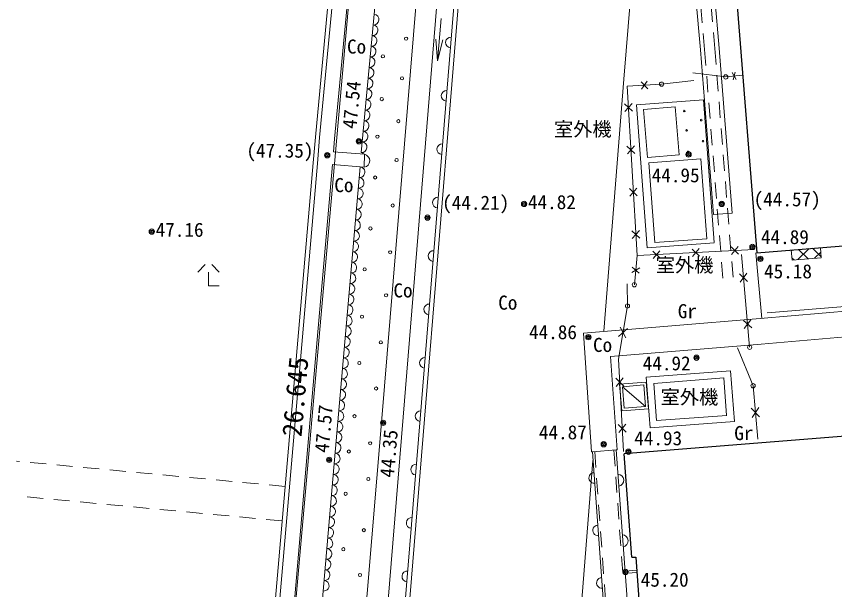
# Model space of a CAD drawing. Units: millimetres, scale not verified. Extents: x -29071210 to -28860960, y -117775216 to -117329466.
# Drawn here: x -29036507 to -29017341, y -117572285 to -117558855 of the extents above; entities that cross this region are included whole.
import ezdxf
from ezdxf.enums import TextEntityAlignment as Align

# ---------------------------------------------------------------- set-up
doc = ezdxf.new("R2010")
doc.units = ezdxf.units.MM
doc.header["$LTSCALE"] = 250
doc.header["$PDMODE"] = 32
doc.header["$PDSIZE"] = 125
doc.linetypes.add('USER4', pattern=[2.5, 1.5, -1])
for name, color, linetype, lineweight in [('S-SUV', 7, 'Continuous', 13), ('S-SUV-HTXT', 7, 'Continuous', 13), ('S-SUV-ROW', 7, 'Continuous', 15), ('S-SUV-SRVR', 3, 'Continuous', 13), ('S-SUV-STR', 1, 'Continuous', 25)]:
    doc.layers.add(name, color=color, linetype=linetype, lineweight=lineweight)
doc.styles.add('ＭＳ ゴシック', font='')
doc.styles.get('ＭＳ ゴシック').set_extended_font_data('MS Gothic')

# ---------------------------------------------------------------- blocks, each defined once
blk = doc.blocks.new('ﾌﾟﾛｯﾄﾏｰｸ-03_1')
at = {"color": 3, "linetype": 'Continuous', "lineweight": 25}
blk.add_circle((0, 0), 0.5, dxfattribs=at)
at = {"color": 3}
blk.add_point((0, 0), dxfattribs=at)
blk = doc.blocks.new('竹林')
at = {"color": 7, "linetype": 'Continuous', "lineweight": 13}
for p, q in [((-1, 0.3), (-0.3, 1)), ((0.3, 1), (1, 0.3)), ((0, 0.3), (0, -1)), ((0, -1), (1, -1))]:
    blk.add_line(p, q, dxfattribs=at)
blk = doc.blocks.new('open_arrow')
at = {"color": 0, "linetype": 'Continuous', "lineweight": -2}
blk.add_lwpolyline([(7.5, 1.25), (0, 0), (7.5, -1.25)], dxfattribs=at)

msp = doc.modelspace()

# ---------------------------------------------------------------- hatches: boundary and pattern name
at = {"layer": 'S-SUV'}
h = msp.add_hatch(dxfattribs=at)
h.set_pattern_fill('USER', color=256, style=0, pattern_type=2)
h.set_pattern_definition([(45, (-29018072.4, -117564427.3), (-176.78, 176.78), []), (315, (-29018072.4, -117564427.3), (176.78, 176.78), [])])
h.paths.add_polyline_path([(-29017675.1, -117564274.3), (-29017656, -117564510), (-29018338.8, -117564565.3), (-29018357.9, -117564329.6)])

# ---------------------------------------------------------------- linework, layer by layer
for p, q in [((-29029404.5, -117561696.2), (-29028531.1, -117552414.4)), ((-29029055.8, -117561726.8), (-29028173.8, -117552353.7)), ((-29029504.1, -117561687.4), (-29028639.2, -117552495.7)), ((-29021703, -117553299), (-29022278, -117560328)), ((-29020485.7, -117559637.3), (-29020751.2, -117556595.6)), ((-29020047.2, -117559600.7), (-29020312.5, -117556560.6)), ((-29026558.5, -117558901.3), (-29026639.6, -117559898)), ((-29020486.7, -117559639.3), (-29020179.2, -117563500.3)), ((-29019740.6, -117563465.3), (-29020048.2, -117559602.7)), ((-29020662.5, -117560179.8), (-29019890, -117560274)), ((-29019890, -117560274), (-29019497.6, -117560231.8)), ((-29019737.9, -117560168.9), (-29019649.7, -117560336.9)), ((-29019719.1, -117560344.4), (-29019668.6, -117560161.4)), ((-29022744.6, -117566233.5), (-29022278, -117560328)), ((-29021395, -117560443), (-29022198, -117560494)), ((-29021719.8, -117560552.1), (-29021873, -117560384.9)), ((-29021731, -117560375.9), (-29021861.8, -117560561.1)), ((-29021395, -117560443), (-29020642.5, -117560358.5)), ((-29021970, -117564461), (-29022198, -117560494)), ((-29020412, -117560807), (-29021984.1, -117560924.4)), ((-29020162, -117564156), (-29020412, -117560807)), ((-29022076.4, -117561072.6), (-29022262.6, -117560907.4)), ((-29022252.6, -117561082.7), (-29022086.4, -117560897.3)), ((-29021734, -117564275), (-29021984, -117560926)), ((-29021073, -117560972), (-29021819.4, -117561034.7)), ((-29021725, -117562158), (-29021819.4, -117561034.7)), ((-29021073, -117560972), (-29020978.6, -117562095.3)), ((-29029553.2, -117562289.8), (-29029504.1, -117561687.4)), ((-29029453.6, -117562298.2), (-29029404.5, -117561696.2)), ((-29029080.4, -117562027.7), (-29029055.8, -117561726.8)), ((-29022019.4, -117562064.3), (-29022205.6, -117561899.2)), ((-29022195.6, -117562074.5), (-29022029.4, -117561889)), ((-29028353, -117562087), (-29029080.4, -117562027.7)), ((-29021725, -117562158), (-29020978.6, -117562095.3)), ((-29021693.1, -117562284.5), (-29020474.8, -117562195.1)), ((-29020474.8, -117562195.1), (-29020337.6, -117564064.6)), ((-29028360, -117562389), (-29029104.9, -117562328.3)), ((-29021556, -117564154), (-29021693.1, -117562284.5)), ((-29021962.4, -117563056.1), (-29022148.6, -117562890.9)), ((-29022138.6, -117563066.2), (-29021972.4, -117562880.8)), ((-29019740.6, -117563465.3), (-29020179.2, -117563500.3)), ((-29021905.4, -117564047.8), (-29022091.6, -117563882.7)), ((-29022081.6, -117564058), (-29021915.4, -117563872.5)), ((-29021556, -117564154), (-29020337.6, -117564064.6)), ((-29021970, -117564461), (-29019217.6, -117564316.9)), ((-29021734, -117564275), (-29020161.9, -117564157.6)), ((-29020679.6, -117564305.1), (-29020508.2, -117564472.8)), ((-29020670.4, -117564481.3), (-29020517.5, -117564296.6)), ((-29019762.2, -117564257), (-29019590.8, -117564424.8)), ((-29019752.9, -117564433.3), (-29019600, -117564248.5)), ((-29017656, -117564510), (-29017675.1, -117564274.3)), ((-29022032, -117565143), (-29021970, -117564461)), ((-29021597.1, -117564353.1), (-29021425.7, -117564520.9)), ((-29021587.8, -117564529.4), (-29021434.9, -117564344.6)), ((-29019331.9, -117566608.4), (-29019525, -117564433.1)), ((-29019183, -117564396.4), (-29019046.2, -117565929.4)), ((-29018357.9, -117564329.6), (-29018338.8, -117564565.3)), ((-29017656, -117564510), (-29018338.8, -117564565.3)), ((-29022094.4, -117564854.4), (-29021907.6, -117564749.8)), ((-29021918.6, -117564870.3), (-29022083.4, -117564733.8)), ((-29019380.3, -117565065.4), (-29019573.2, -117564888.7)), ((-29019556.1, -117565081), (-29019397.4, -117564873.1)), ((-29007176, -117564909), (-29019088, -117565933)), ((-29022193, -117565640), (-29022200, -117565119.3)), ((-29013626, -117565359.8), (-29018924, -117565804)), ((-29022193, -117565640), (-29022402, -117566883)), ((-29007125.7, -117565506.9), (-29019059.3, -117566532.7)), ((-29023226, -117566273), (-29019087, -117565933)), ((-29019283.8, -117566153), (-29019476.6, -117565976.4)), ((-29019459.6, -117566168.6), (-29019300.8, -117565960.8)), ((-29022192, -117566166.1), (-29022403, -117566356.6)), ((-29022366, -117566136.9), (-29022228.9, -117566385.8)), ((-29023226, -117566273), (-29023036, -117569054)), ((-29022587.1, -117566822.5), (-29019059.3, -117566532.7)), ((-29019252, -117567509), (-29019613, -117566623.5)), ((-29022587.1, -117566822.5), (-29022437.6, -117569010.6)), ((-29022402, -117566883), (-29022288, -117569048)), ((-29019777, -117567158), (-29021758.4, -117567309.6)), ((-29019777, -117567158), (-29019686, -117568347)), ((-29022466.7, -117567333.1), (-29022280.3, -117567515.1)), ((-29022290.4, -117567323.8), (-29022456.6, -117567524.4)), ((-29021660, -117568498), (-29021758.4, -117567309.6)), ((-29019934, -117567323), (-29021575.7, -117567459.2)), ((-29019934, -117567323), (-29019872, -117568208.2)), ((-29021755.1, -117567424.3), (-29022376.7, -117567475.1)), ((-29022376.7, -117567475.1), (-29022325.9, -117568096.7)), ((-29021810, -117567489), (-29022312, -117567530)), ((-29022312, -117567530), (-29022271, -117568032)), ((-29021769, -117567991), (-29022312, -117567530)), ((-29021769, -117567991), (-29021810, -117567489)), ((-29021704.3, -117568045.9), (-29021755.1, -117567424.3)), ((-29021509.8, -117568322.9), (-29021575.7, -117567459.2)), ((-29019252, -117567509), (-29019141.3, -117568756.6)), ((-29022325.9, -117568096.7), (-29021704.3, -117568045.9)), ((-29022271, -117568032), (-29021769, -117567991)), ((-29019294.3, -117568030.2), (-29019098.9, -117568235.1)), ((-29019118.5, -117568014.6), (-29019274.8, -117568250.7)), ((-29019866.3, -117568207.8), (-29021509.8, -117568322.9)), ((-29022409.7, -117568415.6), (-29022223.3, -117568597.6)), ((-29022233.4, -117568406.3), (-29022399.6, -117568606.9)), ((-29021660, -117568498), (-29019686, -117568347)), ((-29023016, -117569053), (-29023036, -117569054)), ((-29022457.5, -117569011.6), (-29023016, -117569053)), ((-29021868.9, -117584800.9), (-29023016, -117569053)), ((-29022437.6, -117569010.6), (-29022457.5, -117569011.6)), ((-29022457.5, -117569011.6), (-29021351.2, -117584200.2)), ((-29023638, -117577184), (-29023000.8, -117569261.6)), ((-29022301.7, -117571908.5), (-29021972.2, -117571883.8)), ((-29022250.8, -117571849.5), (-29021976.4, -117571828.9))]:
    msp.add_line(p, q, dxfattribs=at)
at = {"layer": 'S-SUV', "linetype": 'USER4'}
for p, q in [((-29020386, -117559629), (-29020921.2, -117553497.6)), ((-29020146.8, -117559609), (-29020661, -117553718.3)), ((-29020387, -117559631), (-29019960.4, -117564987.6)), ((-29019721.2, -117564968.5), (-29020147.8, -117559611)), ((-29022961.2, -117569049), (-29021818, -117584741.9)), ((-29022512.4, -117569015.6), (-29022301.7, -117571908.5)), ((-29030212, -117569868), (-29036507.4, -117569275.4)), ((-29030281.7, -117570675.3), (-29036495.4, -117570090.4))]:
    msp.add_line(p, q, dxfattribs=at)
at = {"layer": 'S-SUV'}
for points in [[(-29030327, -117583993), (-29029054, -117569243), (-29028457, -117562381), (-29028360, -117562389), (-29028353, -117562087), (-29028433, -117562046), (-29027519, -117552333)], [(-29026165.3, -117552522.2), (-29027445.3, -117568247.3), (-29028795.9, -117584720.5), (-29017024.6, -117595916.3), (-29008934.1, -117603612.7), (-28996672, -117603510.4), (-28989082.3, -117605015.5)], [(-29025769.2, -117552586.7), (-29027046.7, -117568279.9), (-29028381.6, -117584562.5), (-29016748.9, -117595626.5), (-29008775.6, -117603211.3), (-28996634.4, -117603110.1), (-28989004.5, -117604623.1)], [(-29025670.2, -117552602.8), (-29026947, -117568288), (-29028278, -117584523), (-29016680, -117595554), (-29008736, -117603111), (-28996625, -117603010), (-28988984.8, -117604525)], [(-29029300, -117584391), (-29027955, -117568373), (-29026668.5, -117552752.8)], [(-29031426.6, -117583941), (-29030149.9, -117569148), (-29029553.2, -117562289.8)], [(-29031326.6, -117583945.7), (-29030050.3, -117569156.7), (-29029453.6, -117562298.2)], [(-29030976.8, -117583962.3), (-29029701.6, -117569186.9), (-29029104.8, -117562327.6)]]:
    msp.add_lwpolyline(points, dxfattribs=at)
for centre, radius in [((-29027378.3, -117559376.2), 37.5), ((-29027921.6, -117559791.6), 37.5), ((-29027474.2, -117560308.3), 37.5), ((-29019890, -117560274), 50), ((-29021395, -117560443), 50), ((-29027948.2, -117560793), 37.5), ((-29020862.8, -117561072.9), 18.8), ((-29027559.4, -117561309.6), 37.5), ((-29020466, -117561286), 18.8), ((-29028049.4, -117561671.8), 37.5), ((-29020806.9, -117561525.6), 18.8), ((-29020426.1, -117561778.6), 18.8), ((-29020775, -117562029), 18.8), ((-29027602.4, -117562220.5), 37.5), ((-29028102.7, -117562630.5), 37.5), ((-29027692.6, -117563285.6), 37.5), ((-29028214.6, -117563823.6), 37.5), ((-29027751.5, -117564382.9), 37.5), ((-29028347.7, -117564782.3), 37.5), ((-29022032, -117565143), 50), ((-29027847, -117565389.5), 37.5), ((-29022193, -117565640), 50), ((-29028411.6, -117565890.2), 37.5), ((-29027969.6, -117566492), 37.5), ((-29019331.9, -117566608.4), 50), ((-29028475.5, -117566976.7), 37.5), ((-29028081.4, -117567573.3), 37.5), ((-29019252, -117567509), 50), ((-29028587.4, -117568223.1), 37.5), ((-29028220.2, -117568857), 37.5), ((-29028720.6, -117569048.6), 37.5), ((-29028262.5, -117569693.1), 37.5), ((-29028795.5, -117570039.4), 37.5), ((-29028369.4, -117570891.6), 37.5), ((-29028848.4, -117571338.9), 37.5), ((-29028459.6, -117571940.8), 37.5)]:
    msp.add_circle(centre, radius, dxfattribs=at)
for centre, radius, start, end in [((-29028140.1, -117558932.9), 125.1, 264.65897, 84.58954), ((-29028163.6, -117559181.9), 125.1, 264.65897, 84.58954), ((-29028187, -117559431), 125.1, 264.65897, 84.58954), ((-29026328.7, -117559466.1), 125.5, 85.57229, 265.12032), ((-29028210.4, -117559680), 125.1, 264.65897, 84.58954), ((-29028233.9, -117559929.1), 125.1, 264.65897, 84.58954), ((-29028257.3, -117560178.1), 125.1, 264.65897, 84.58954), ((-29028280.7, -117560427.2), 125.1, 264.65897, 84.58954), ((-29028304.2, -117560676.2), 125.1, 264.65897, 84.58954), ((-29026430.5, -117560716.9), 125.5, 85.57229, 265.12032), ((-29028327.6, -117560925.3), 125.1, 264.65897, 84.58954), ((-29028351, -117561174.3), 125.1, 264.65897, 84.58954), ((-29028374.5, -117561423.4), 125.1, 264.65897, 84.58954), ((-29028397.9, -117561672.4), 125.1, 264.65897, 84.58954), ((-29028421.4, -117561921.5), 125.1, 264.65897, 84.58954), ((-29026532.4, -117561967.7), 125.5, 85.57229, 265.12032), ((-29028385.2, -117562237.3), 153.8, 279.4504, 77.89398), ((-29028467.5, -117562505.2), 124.7, 264.87673, 85.17874), ((-29028489.1, -117562753.6), 124.7, 264.87673, 85.17874), ((-29028510.7, -117563002), 124.7, 264.87673, 85.17874), ((-29028532.3, -117563250.4), 124.7, 264.87673, 85.17874), ((-29026634.2, -117563218.5), 125.5, 85.57229, 265.12032), ((-29028553.9, -117563498.8), 124.7, 264.87673, 85.17874), ((-29028575.5, -117563747.2), 124.7, 264.87673, 85.17874), ((-29028597.1, -117563995.7), 124.7, 264.87673, 85.17874), ((-29028618.8, -117564244.1), 124.7, 264.87673, 85.17874), ((-29028640.4, -117564492.5), 124.7, 264.87673, 85.17874), ((-29026736, -117564469.3), 125.5, 85.57229, 265.12032), ((-29028662, -117564740.9), 124.7, 264.87673, 85.17874), ((-29028683.6, -117564989.3), 124.7, 264.87673, 85.17874), ((-29028705.2, -117565237.7), 124.7, 264.87673, 85.17874), ((-29028726.8, -117565486.1), 124.7, 264.87673, 85.17874), ((-29028748.4, -117565734.5), 124.7, 264.87673, 85.17874), ((-29026837.8, -117565720.1), 125.5, 85.57229, 265.12032), ((-29028770, -117565982.9), 124.7, 264.87673, 85.17874), ((-29028791.6, -117566231.3), 124.7, 264.87673, 85.17874), ((-29028813.3, -117566479.7), 124.7, 264.87673, 85.17874), ((-29028834.9, -117566728.1), 124.7, 264.87673, 85.17874), ((-29028856.5, -117566976.5), 124.7, 264.87673, 85.17874), ((-29026939.6, -117566970.9), 125.5, 85.57229, 265.12032), ((-29028878.1, -117567224.9), 124.7, 264.87673, 85.17874), ((-29028899.7, -117567473.3), 124.7, 264.87673, 85.17874), ((-29028921.3, -117567721.7), 124.7, 264.87673, 85.17874), ((-29028942.9, -117567970.1), 124.7, 264.87673, 85.17874), ((-29028964.5, -117568218.5), 124.7, 264.87673, 85.17874), ((-29027041.4, -117568221.7), 125.5, 85.57235, 265.10255), ((-29028986.2, -117568466.9), 124.7, 264.87673, 85.17874), ((-29029007.8, -117568715.3), 124.7, 264.87673, 85.17874), ((-29029029.4, -117568963.7), 124.7, 264.87673, 85.17874), ((-29029051, -117569212.1), 124.7, 264.9064, 85.1788), ((-29029072.4, -117569460.5), 124.7, 264.9163, 85.21831), ((-29027143.9, -117569472.5), 125.5, 85.53917, 265.0872), ((-29029093.9, -117569709), 124.7, 264.9163, 85.21831), ((-29022972.9, -117569668.2), 123.3, 93.40022, 274.93228), ((-29022424.3, -117569722.4), 143.5, 281.561, 86.7715), ((-29029115.3, -117569957.4), 124.7, 264.9163, 85.21831), ((-29029136.8, -117570205.8), 124.7, 264.9163, 85.21831), ((-29029158.2, -117570454.2), 124.7, 264.9163, 85.21831), ((-29029179.6, -117570702.6), 124.7, 264.9163, 85.21831), ((-29027246.5, -117570723.2), 125.5, 85.53917, 265.0872), ((-29029201.1, -117570951.1), 124.7, 264.9163, 85.21831), ((-29022883.3, -117570898.3), 123.3, 93.40022, 274.93228), ((-29022320.9, -117571141.4), 143.5, 281.561, 86.7715), ((-29029222.5, -117571199.5), 124.7, 264.9163, 85.21831), ((-29029244, -117571447.9), 124.7, 264.9163, 85.21831), ((-29029265.4, -117571696.3), 124.7, 264.9163, 85.21831), ((-29029286.8, -117571944.7), 124.7, 264.9163, 85.21831), ((-29027349, -117571974), 125.5, 85.53917, 265.0872), ((-29029308.3, -117572193.1), 124.7, 264.9163, 85.21831), ((-29022793.6, -117572128.5), 123.3, 93.40022, 274.93228)]:
    msp.add_arc(centre, radius, start, end, dxfattribs=at)
at = {"layer": 'S-SUV-ROW'}
msp.add_line((-29030700.8, -117580926.3), (-29028377.2, -117554683.4), dxfattribs=at)
at = {"layer": 'S-SUV-STR'}
for p, q in [((-29020001, -117553910), (-29019166, -117564395)), ((-29011307, -117568231.1), (-29022271, -117569107)), ((-29022091.4, -117571527.6), (-29022271, -117569107)), ((-29022091.4, -117571527.6), (-29021999.5, -117571520.8)), ((-29021999.5, -117571520.8), (-29021606.5, -117576761.9))]:
    msp.add_line(p, q, dxfattribs=at)
msp.add_lwpolyline([(-29019166, -117564395), (-28995536.8, -117562482.8), (-28994945, -117569458.4)], dxfattribs=at)

# ---------------------------------------------------------------- block references
at = {"layer": 'S-SUV', "xscale": 66.7, "yscale": 66.7, "rotation": 85.3}
msp.add_blockref('open_arrow', (-29026639.6, -117559898), dxfattribs=at)
at = {"layer": 'S-SUV', "xscale": 250, "yscale": 250}
msp.add_blockref('竹林', (-29032007, -117564920.3), dxfattribs=at)
at = {"layer": 'S-SUV-SRVR', "xscale": 75, "yscale": 75}
for p in [(-29028484.3, -117561780.3), (-29029224.5, -117562108.6), (-29020762.9, -117562089.9), (-29024615, -117563250), (-29019985.2, -117563248.3), (-29026876.6, -117563570.7), (-29033335.9, -117563897.5), (-29019267.5, -117564257.7), (-29019081.1, -117564534.6), (-29023107.7, -117566369.5), (-29020576.4, -117566851.5), (-29027916.4, -117568376.3), (-29022750.9, -117568878.2), (-29022171, -117569053.9), (-29029179.8, -117569244.5), (-29022239.6, -117571870.2)]:
    msp.add_blockref('ﾌﾟﾛｯﾄﾏｰｸ-03_1', p, dxfattribs=at)

# ---------------------------------------------------------------- texts
at = {"layer": 'S-SUV-HTXT', "style": 'ＭＳ ゴシック'}
for p in [(-29028538.4, -117559562.7), (-29028836, -117562807.6), (-29027450.6, -117565275.1), (-29024996.2, -117565561.4), (-29022775.8, -117566551.9)]:
    msp.add_text('Co', height=329.9, dxfattribs=at).set_placement(p, align=Align.MIDDLE_CENTER)
for s, p in [('室外機', (-29023914.5, -117561760.9)), ('室外機', (-29021531.2, -117564943.4)), ('Gr', (-29021014.5, -117566024.6)), ('室外機', (-29021416.9, -117568037.6)), ('Gr', (-29019692.6, -117568881))]:
    msp.add_text(s, height=329.9, dxfattribs=at).set_placement(p, align=Align.BOTTOM_LEFT)
msp.add_text('26.645', height=458.2, rotation=84.94, dxfattribs=at).set_placement((-29029974.8, -117567766.3), align=Align.MIDDLE_CENTER)
at = {"layer": 'S-SUV-SRVR', "style": 'ＭＳ ゴシック'}
for s, rotation, p in [('47.54', 84.624, (-29028445.7, -117561509.9)), ('47.57', 85.067, (-29029094.8, -117569097.7)), ('44.35', 85.2, (-29027566.5, -117569678.4))]:
    msp.add_text(s, height=329.9, rotation=rotation, dxfattribs=at).set_placement(p, align=Align.BOTTOM_LEFT)
for s, p in [('(47.35)', (-29030334.5, -117562264.3)), ('(44.57)', (-29018452.6, -117563404.1)), ('(44.21)', (-29025748.1, -117563483.8))]:
    msp.add_text(s, height=329.9, dxfattribs=at).set_placement(p, align=Align.BOTTOM_CENTER)
for s, p in [('44.95', (-29021625.7, -117562840.9)), ('44.82', (-29024524.1, -117563470.2)), ('47.16', (-29033245, -117564117.6)), ('44.89', (-29019066.3, -117564288.3)), ('45.18', (-29018993.9, -117565091.2)), ('44.86', (-29024499.2, -117566516)), ('44.92', (-29021836.1, -117567245.7)), ('44.87', (-29024267.5, -117568862.2)), ('44.93', (-29022035.2, -117569002)), ('45.20', (-29021882.7, -117572314.9))]:
    msp.add_text(s, height=329.9, dxfattribs=at).set_placement(p, align=Align.BOTTOM_LEFT)

doc.saveas('drawing.dxf')
